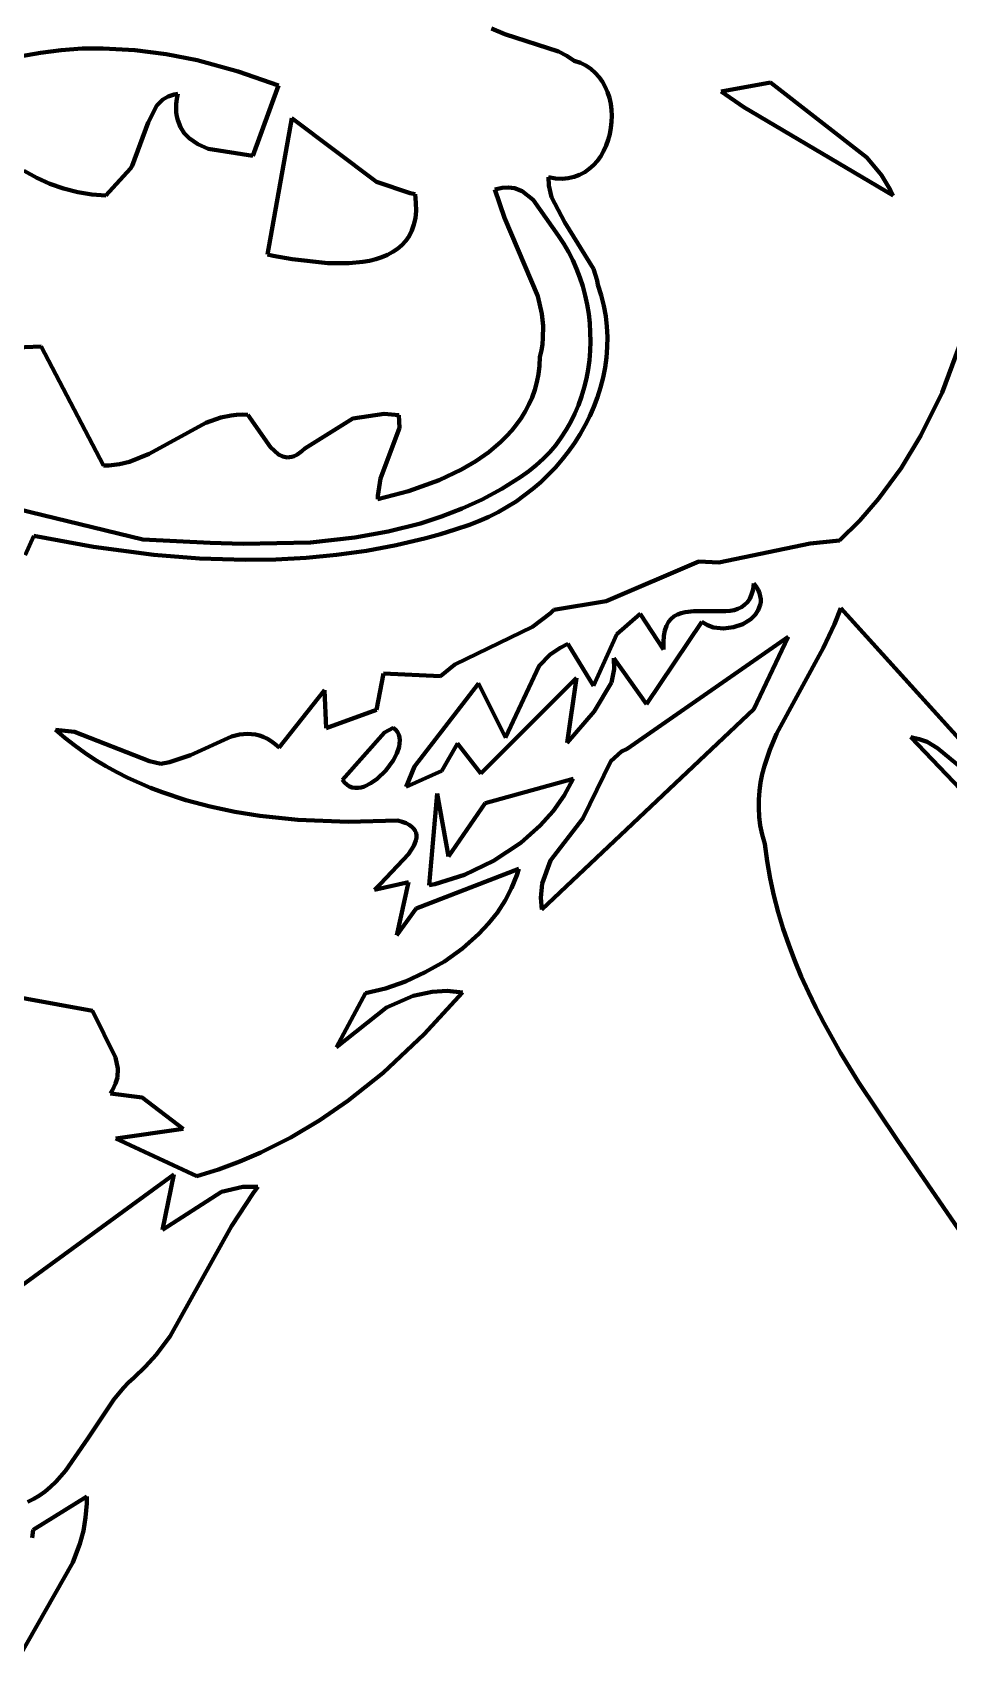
# Model space of a CAD drawing. Header units: millimetres. Extents: x 0 to 4.76, y 0 to 6.67.
# Drawn here: x 2.663 to 3.392, y 3.701 to 4.993 of the extents above; entities that cross this region are included whole.
import ezdxf

# ---------------------------------------------------------------- set-up
doc = ezdxf.new("R2010")
doc.units = ezdxf.units.MM
doc.layers.add('color#010101ff', color=7, linetype='CONTINUOUS', lineweight=100)
doc.layers.add('color#fefefeff', color=7, linetype='CONTINUOUS', lineweight=100)

msp = doc.modelspace()

# ---------------------------------------------------------------- linework, layer by layer
at = {"layer": 'color#010101ff'}
for p, q in [((3.0285, 4.9961), (3.039, 4.9916)), ((3.039, 4.9916), (3.0818, 4.9778)), ((2.6697, 4.9768), (2.6531, 4.9737)), ((2.6863, 4.9789), (2.6697, 4.9768)), ((2.703, 4.98), (2.6863, 4.9789)), ((2.7197, 4.9802), (2.703, 4.98)), ((2.7448, 4.9789), (2.7197, 4.9802)), ((2.7697, 4.9757), (2.7448, 4.9789)), ((2.7945, 4.9708), (2.7697, 4.9757)), ((3.0818, 4.9778), (3.0885, 4.9743)), ((2.8271, 4.9619), (2.7945, 4.9708)), ((3.0885, 4.9743), (3.0943, 4.9702)), ((3.0943, 4.9702), (3.0992, 4.9686)), ((3.0992, 4.9686), (3.1035, 4.9665)), ((3.1035, 4.9665), (3.1075, 4.9639)), ((3.1075, 4.9639), (3.111, 4.9608)), ((2.859, 4.9506), (2.8271, 4.9619)), ((2.8387, 4.8948), (2.859, 4.9506)), ((3.111, 4.9608), (3.1141, 4.9574)), ((3.1141, 4.9574), (3.1168, 4.9537)), ((3.1168, 4.9537), (3.119, 4.9496)), ((3.119, 4.9496), (3.1208, 4.9453)), ((3.2111, 4.946), (3.2503, 4.9532)), ((3.2503, 4.9532), (3.3269, 4.8935)), ((2.7622, 4.9347), (2.7672, 4.9396)), ((2.7672, 4.9396), (2.7713, 4.942)), ((2.7713, 4.942), (2.7762, 4.9436)), ((2.7762, 4.9436), (2.7789, 4.944)), ((2.7778, 4.9362), (2.7777, 4.9326)), ((2.7782, 4.94), (2.7778, 4.9362)), ((2.7789, 4.944), (2.7782, 4.94)), ((3.1208, 4.9453), (3.1223, 4.9408)), ((3.1223, 4.9408), (3.1233, 4.9362)), ((3.1233, 4.9362), (3.1239, 4.9314)), ((3.2293, 4.9334), (3.2111, 4.946)), ((2.7553, 4.9214), (2.7622, 4.9347)), ((2.7777, 4.9326), (2.7778, 4.9292)), ((2.7778, 4.9292), (2.7783, 4.926)), ((2.7783, 4.926), (2.779, 4.923)), ((2.8696, 4.9246), (2.8503, 4.8163)), ((2.937, 4.8742), (2.8696, 4.9246)), ((3.1239, 4.9314), (3.1242, 4.9266)), ((3.1242, 4.9266), (3.124, 4.9217)), ((3.3481, 4.8632), (3.2293, 4.9334)), ((2.7427, 4.8867), (2.7553, 4.9214)), ((2.779, 4.923), (2.7811, 4.9176)), ((2.7811, 4.9176), (2.7841, 4.9129)), ((2.7841, 4.9129), (2.7879, 4.9089)), ((3.1226, 4.9121), (3.1213, 4.9074)), ((3.1235, 4.9169), (3.1226, 4.9121)), ((3.124, 4.9217), (3.1235, 4.9169)), ((2.7879, 4.9089), (2.7949, 4.904)), ((2.7949, 4.904), (2.8032, 4.9004)), ((2.8032, 4.9004), (2.8387, 4.8948)), ((3.1177, 4.8986), (3.1154, 4.8946)), ((3.1197, 4.9029), (3.1177, 4.8986)), ((3.1213, 4.9074), (3.1197, 4.9029)), ((2.7217, 4.8631), (2.7414, 4.8847)), ((2.7414, 4.8847), (2.7427, 4.8867)), ((3.1096, 4.8874), (3.1063, 4.8844)), ((3.1127, 4.8908), (3.1096, 4.8874)), ((3.1154, 4.8946), (3.1127, 4.8908)), ((3.3269, 4.8935), (3.3386, 4.8793)), ((2.6569, 4.8829), (2.6668, 4.8773)), ((2.6668, 4.8773), (2.6773, 4.8725)), ((2.6773, 4.8725), (2.6882, 4.8687)), ((2.9637, 4.865), (2.937, 4.8742)), ((3.0793, 4.8768), (3.0738, 4.8777)), ((3.0738, 4.8777), (3.0741, 4.8711)), ((3.0846, 4.8766), (3.0793, 4.8768)), ((3.0896, 4.877), (3.0846, 4.8766)), ((3.0942, 4.878), (3.0896, 4.877)), ((3.0986, 4.8796), (3.0942, 4.878)), ((3.1026, 4.8818), (3.0986, 4.8796)), ((3.1063, 4.8844), (3.1026, 4.8818)), ((3.3386, 4.8793), (3.3459, 4.8674)), ((2.6882, 4.8687), (2.6994, 4.8658)), ((2.6994, 4.8658), (2.7106, 4.864)), ((2.7106, 4.864), (2.7217, 4.8631)), ((2.9677, 4.8642), (2.9637, 4.865)), ((2.9684, 4.8573), (2.9677, 4.8642)), ((3.0369, 4.8694), (3.0312, 4.8681)), ((3.0312, 4.8681), (3.0388, 4.8454)), ((3.0421, 4.8697), (3.0369, 4.8694)), ((3.0468, 4.8691), (3.0421, 4.8697)), ((3.053, 4.8668), (3.0468, 4.8691)), ((3.0617, 4.8599), (3.053, 4.8668)), ((3.0819, 4.8311), (3.0617, 4.8599)), ((3.0741, 4.8711), (3.0763, 4.8618)), ((3.0763, 4.8618), (3.0867, 4.8418)), ((3.3459, 4.8674), (3.3481, 4.8632)), ((2.968, 4.8453), (2.9685, 4.851)), ((2.9685, 4.851), (2.9684, 4.8573)), ((2.963, 4.831), (2.9652, 4.8353)), ((2.9652, 4.8353), (2.9668, 4.8401)), ((2.9668, 4.8401), (2.968, 4.8453)), ((3.0388, 4.8454), (3.0654, 4.7831)), ((3.0867, 4.8418), (3.1096, 4.805)), ((2.9499, 4.8183), (2.9538, 4.8208)), ((2.9538, 4.8208), (2.9573, 4.8238)), ((2.9573, 4.8238), (2.9604, 4.8272)), ((2.9604, 4.8272), (2.963, 4.831)), ((3.086, 4.8248), (3.0819, 4.8311)), ((3.0897, 4.8184), (3.086, 4.8248)), ((2.8503, 4.8163), (2.8548, 4.8153)), ((2.8548, 4.8153), (2.87, 4.8125)), ((2.87, 4.8125), (2.8982, 4.8094)), ((2.8982, 4.8094), (2.9153, 4.8093)), ((2.9153, 4.8093), (2.9262, 4.8104)), ((2.9262, 4.8104), (2.9314, 4.8114)), ((2.9314, 4.8114), (2.9365, 4.8126)), ((2.9365, 4.8126), (2.9412, 4.8142)), ((2.9412, 4.8142), (2.9457, 4.816)), ((2.9457, 4.816), (2.9499, 4.8183)), ((3.0931, 4.8118), (3.0897, 4.8184)), ((3.0961, 4.805), (3.0931, 4.8118)), ((3.0988, 4.798), (3.0961, 4.805)), ((3.1011, 4.791), (3.0988, 4.798)), ((3.1096, 4.805), (3.1126, 4.7955)), ((3.1126, 4.7955), (3.1132, 4.7922)), ((3.0654, 4.7831), (3.0685, 4.7692)), ((3.103, 4.7838), (3.1011, 4.791)), ((3.1046, 4.7765), (3.103, 4.7838)), ((3.1132, 4.7922), (3.1158, 4.7839)), ((3.1158, 4.7839), (3.1179, 4.7756)), ((3.0685, 4.7692), (3.0695, 4.7597)), ((3.1058, 4.7692), (3.1046, 4.7765)), ((3.1067, 4.7618), (3.1058, 4.7692)), ((3.1179, 4.7756), (3.1194, 4.7673)), ((3.0695, 4.7597), (3.0694, 4.7499)), ((3.1071, 4.7544), (3.1067, 4.7618)), ((3.1194, 4.7673), (3.1203, 4.7591)), ((3.1203, 4.7591), (3.1207, 4.7508)), ((2.6702, 4.7431), (2.6013, 4.7405)), ((2.7199, 4.6486), (2.6702, 4.7431)), ((3.069, 4.745), (3.0682, 4.7399)), ((3.0694, 4.7499), (3.069, 4.745)), ((3.107, 4.7396), (3.1073, 4.747)), ((3.1073, 4.747), (3.1071, 4.7544)), ((3.1206, 4.7426), (3.12, 4.7345)), ((3.1207, 4.7508), (3.1206, 4.7426)), ((3.3869, 4.7066), (3.4028, 4.7495)), ((3.067, 4.7348), (3.0667, 4.7279)), ((3.0682, 4.7399), (3.067, 4.7348)), ((3.1054, 4.7249), (3.1064, 4.7322)), ((3.1064, 4.7322), (3.107, 4.7396)), ((3.12, 4.7345), (3.1189, 4.7264)), ((3.0659, 4.7212), (3.0646, 4.7148)), ((3.0667, 4.7279), (3.0659, 4.7212)), ((3.1023, 4.7105), (3.104, 4.7176)), ((3.104, 4.7176), (3.1054, 4.7249)), ((3.1174, 4.7185), (3.1153, 4.7106)), ((3.1189, 4.7264), (3.1174, 4.7185)), ((3.0629, 4.7086), (3.0608, 4.7026)), ((3.0646, 4.7148), (3.0629, 4.7086)), ((3.1002, 4.7034), (3.1023, 4.7105)), ((3.1153, 4.7106), (3.1129, 4.7028)), ((3.3701, 4.6724), (3.3869, 4.7066)), ((3.0553, 4.6914), (3.0521, 4.6862)), ((3.0582, 4.6969), (3.0553, 4.6914)), ((3.0608, 4.7026), (3.0582, 4.6969)), ((3.0948, 4.6898), (3.0977, 4.6965)), ((3.0977, 4.6965), (3.1002, 4.7034)), ((3.11, 4.6952), (3.1067, 4.6878)), ((3.1129, 4.7028), (3.11, 4.6952)), ((2.8012, 4.6825), (2.7561, 4.6578)), ((2.8131, 4.6867), (2.8012, 4.6825)), ((2.8214, 4.6884), (2.8131, 4.6867)), ((2.8257, 4.6888), (2.8214, 4.6884)), ((2.8301, 4.689), (2.8257, 4.6888)), ((2.8346, 4.6888), (2.8301, 4.689)), ((2.8528, 4.663), (2.8346, 4.6888)), ((2.9181, 4.6859), (2.8799, 4.6621)), ((2.943, 4.6897), (2.9181, 4.6859)), ((2.9403, 4.6383), (2.9552, 4.6785)), ((2.9548, 4.6885), (2.943, 4.6897)), ((2.9552, 4.6785), (2.9548, 4.6885)), ((3.0485, 4.6812), (3.0446, 4.6763)), ((3.0521, 4.6862), (3.0485, 4.6812)), ((3.088, 4.6769), (3.0916, 4.6832)), ((3.0916, 4.6832), (3.0948, 4.6898)), ((3.1031, 4.6805), (3.099, 4.6734)), ((3.1067, 4.6878), (3.1031, 4.6805)), ((3.036, 4.6674), (3.0263, 4.6592)), ((3.0405, 4.6718), (3.036, 4.6674)), ((3.0446, 4.6763), (3.0405, 4.6718)), ((3.0748, 4.6591), (3.0796, 4.6648)), ((3.0796, 4.6648), (3.0839, 4.6707)), ((3.0839, 4.6707), (3.088, 4.6769)), ((3.0946, 4.6664), (3.0898, 4.6597)), ((3.099, 4.6734), (3.0946, 4.6664)), ((3.3543, 4.6464), (3.3701, 4.6724)), ((2.7561, 4.6578), (2.7406, 4.6515)), ((2.8591, 4.6574), (2.8528, 4.663)), ((2.8624, 4.6557), (2.8591, 4.6574)), ((2.866, 4.655), (2.8624, 4.6557)), ((2.8697, 4.6553), (2.866, 4.655)), ((2.8716, 4.6559), (2.8697, 4.6553)), ((2.8736, 4.6569), (2.8716, 4.6559)), ((2.8756, 4.6583), (2.8736, 4.6569)), ((2.8777, 4.66), (2.8756, 4.6583)), ((2.8799, 4.6621), (2.8777, 4.66)), ((3.0159, 4.6519), (3.0047, 4.6453)), ((3.0263, 4.6592), (3.0159, 4.6519)), ((3.0641, 4.6487), (3.0697, 4.6537)), ((3.0697, 4.6537), (3.0748, 4.6591)), ((3.0847, 4.6533), (3.0793, 4.647)), ((3.0898, 4.6597), (3.0847, 4.6533)), ((2.7242, 4.6486), (2.7199, 4.6486)), ((2.7325, 4.6495), (2.7242, 4.6486)), ((2.7406, 4.6515), (2.7325, 4.6495)), ((3.0047, 4.6453), (2.987, 4.6369)), ((3.0368, 4.63), (3.0519, 4.6395)), ((3.0519, 4.6395), (3.0582, 4.6439)), ((3.0582, 4.6439), (3.0641, 4.6487)), ((3.0736, 4.641), (3.0676, 4.6353)), ((3.0793, 4.647), (3.0736, 4.641)), ((3.3364, 4.6219), (3.3543, 4.6464)), ((2.9381, 4.6243), (2.9403, 4.6383)), ((2.9625, 4.6281), (2.9382, 4.6218)), ((2.987, 4.6369), (2.9625, 4.6281)), ((3.0212, 4.6216), (3.0368, 4.63)), ((3.0613, 4.6299), (3.0548, 4.6248)), ((3.0676, 4.6353), (3.0613, 4.6299)), ((2.6153, 4.6226), (2.7513, 4.5897)), ((2.9382, 4.6218), (2.9381, 4.6243)), ((2.9887, 4.608), (3.0052, 4.6143)), ((3.0052, 4.6143), (3.0212, 4.6216)), ((3.041, 4.6156), (3.0338, 4.6115)), ((3.048, 4.62), (3.041, 4.6156)), ((3.0548, 4.6248), (3.048, 4.62)), ((3.3214, 4.6048), (3.3364, 4.6219)), ((2.9462, 4.596), (2.9719, 4.6025)), ((2.9719, 4.6025), (2.9887, 4.608)), ((3.0111, 4.6014), (2.9996, 4.5975)), ((3.0189, 4.6044), (3.0111, 4.6014)), ((3.0264, 4.6077), (3.0189, 4.6044)), ((3.0338, 4.6115), (3.0264, 4.6077)), ((3.3052, 4.5888), (3.3214, 4.6048)), ((2.6644, 4.5925), (2.6575, 4.5771)), ((2.7119, 4.5839), (2.6644, 4.5925)), ((2.7513, 4.5897), (2.8047, 4.587)), ((2.8311, 4.5861), (2.8844, 4.5874)), ((2.8844, 4.5874), (2.9199, 4.5913)), ((2.9199, 4.5913), (2.9462, 4.596)), ((2.9763, 4.5907), (2.9528, 4.5851)), ((2.988, 4.594), (2.9763, 4.5907)), ((2.9996, 4.5975), (2.988, 4.594)), ((3.2819, 4.5864), (3.3052, 4.5888)), ((2.76, 4.5776), (2.7119, 4.5839)), ((2.7963, 4.5747), (2.76, 4.5776)), ((2.8327, 4.5736), (2.7963, 4.5747)), ((2.8047, 4.587), (2.8311, 4.5861)), ((2.8811, 4.5752), (2.8569, 4.5739)), ((2.9051, 4.5774), (2.8811, 4.5752)), ((2.9291, 4.5807), (2.9051, 4.5774)), ((2.9528, 4.5851), (2.9291, 4.5807)), ((3.2093, 4.5714), (3.2819, 4.5864)), ((2.8569, 4.5739), (2.8327, 4.5736)), ((3.1196, 4.5406), (3.1933, 4.5723)), ((3.1933, 4.5723), (3.2093, 4.5714)), ((3.2365, 4.55), (3.2354, 4.546)), ((3.2372, 4.5548), (3.2365, 4.55)), ((3.2391, 4.5522), (3.2372, 4.5548)), ((3.2405, 4.5496), (3.2391, 4.5522)), ((3.2416, 4.5471), (3.2405, 4.5496)), ((3.0782, 4.5337), (3.1196, 4.5406)), ((3.2273, 4.5359), (3.2245, 4.5345)), ((3.2298, 4.5376), (3.2273, 4.5359)), ((3.232, 4.5399), (3.2298, 4.5376)), ((3.2339, 4.5426), (3.232, 4.5399)), ((3.2354, 4.546), (3.2339, 4.5426)), ((3.2407, 4.5335), (3.2423, 4.5377)), ((3.2423, 4.5446), (3.2416, 4.5471)), ((3.2426, 4.5422), (3.2423, 4.5446)), ((3.2423, 4.5377), (3.2426, 4.5399)), ((3.2426, 4.5399), (3.2426, 4.5422)), ((3.061, 4.5203), (3.0755, 4.5311)), ((3.0755, 4.5311), (3.0782, 4.5337)), ((3.1468, 4.5305), (3.1282, 4.5144)), ((3.1653, 4.5022), (3.1468, 4.5305)), ((3.1517, 4.4587), (3.1957, 4.5242)), ((3.1694, 4.5241), (3.1677, 4.5211)), ((3.1715, 4.5266), (3.1694, 4.5241)), ((3.1738, 4.5286), (3.1715, 4.5266)), ((3.1765, 4.5301), (3.1738, 4.5286)), ((3.1794, 4.5312), (3.1765, 4.5301)), ((3.1825, 4.532), (3.1794, 4.5312)), ((3.1893, 4.5327), (3.1825, 4.532)), ((3.2148, 4.5326), (3.1893, 4.5327)), ((3.1957, 4.5242), (3.2002, 4.5215)), ((3.2182, 4.5329), (3.2148, 4.5326)), ((3.2215, 4.5336), (3.2182, 4.5329)), ((3.2245, 4.5345), (3.2215, 4.5336)), ((3.2283, 4.5224), (3.2347, 4.5264)), ((3.2347, 4.5264), (3.2382, 4.5297)), ((3.2382, 4.5297), (3.2407, 4.5335)), ((3.3064, 4.5352), (3.3014, 4.5223)), ((3.4131, 4.417), (3.3064, 4.5352)), ((2.9994, 4.4902), (3.061, 4.5203)), ((3.1282, 4.5144), (3.1096, 4.4734)), ((3.2644, 4.5122), (3.1364, 4.4233)), ((3.1656, 4.5131), (3.1652, 4.508)), ((3.1664, 4.5174), (3.1656, 4.5131)), ((3.1677, 4.5211), (3.1664, 4.5174)), ((3.2002, 4.5215), (3.2051, 4.5198)), ((3.2051, 4.5198), (3.2129, 4.519)), ((3.2129, 4.519), (3.2209, 4.5199)), ((3.2209, 4.5199), (3.2283, 4.5224)), ((3.2371, 4.4547), (3.2644, 4.5122)), ((3.3014, 4.5223), (3.2924, 4.5034)), ((3.0752, 4.4982), (3.0664, 4.4893)), ((3.0831, 4.5036), (3.0752, 4.4982)), ((3.0892, 4.5067), (3.0831, 4.5036)), ((3.1096, 4.4734), (3.0892, 4.5067)), ((3.1652, 4.508), (3.1653, 4.5022)), ((3.2924, 4.5034), (3.2551, 4.4351)), ((2.9879, 4.4811), (2.9994, 4.4902)), ((3.0664, 4.4893), (3.0397, 4.4321)), ((3.1239, 4.4759), (3.1261, 4.4866)), ((3.1261, 4.4866), (3.1259, 4.4954)), ((3.1259, 4.4954), (3.1517, 4.4587)), ((2.9369, 4.4541), (2.9425, 4.4831)), ((2.9425, 4.4831), (2.9879, 4.4811)), ((3.0181, 4.4753), (2.9672, 4.4091)), ((3.0397, 4.4321), (3.0181, 4.4753)), ((3.02, 4.4035), (3.0961, 4.4796)), ((3.0961, 4.4796), (3.0887, 4.428)), ((3.1102, 4.4529), (3.1239, 4.4759)), ((2.8595, 4.4242), (2.8957, 4.4699)), ((2.8957, 4.4699), (2.8971, 4.4397)), ((2.8971, 4.4397), (2.9369, 4.4541)), ((3.0686, 4.2955), (3.2371, 4.4547)), ((3.0887, 4.428), (3.1102, 4.4529)), ((2.6892, 4.4319), (2.6816, 4.4384)), ((2.6816, 4.4384), (2.6968, 4.4368)), ((2.6968, 4.4368), (2.7565, 4.4133)), ((2.7892, 4.4183), (2.8218, 4.4329)), ((2.8218, 4.4329), (2.8281, 4.4345)), ((2.8281, 4.4345), (2.8345, 4.4351)), ((2.8345, 4.4351), (2.8376, 4.435)), ((2.8376, 4.435), (2.8408, 4.4346)), ((2.8408, 4.4346), (2.8439, 4.4339)), ((2.8439, 4.4339), (2.847, 4.4328)), ((2.847, 4.4328), (2.8502, 4.4313)), ((2.9433, 4.4362), (2.9101, 4.3987)), ((2.9504, 4.4398), (2.9433, 4.4362)), ((2.9523, 4.4383), (2.9504, 4.4398)), ((2.9537, 4.4365), (2.9523, 4.4383)), ((2.9547, 4.4345), (2.9537, 4.4365)), ((2.9553, 4.4323), (2.9547, 4.4345)), ((2.9556, 4.43), (2.9553, 4.4323)), ((3.2551, 4.4351), (3.2498, 4.4225)), ((3.4367, 4.3541), (3.3621, 4.4324)), ((3.3621, 4.4324), (3.3687, 4.431)), ((2.697, 4.4258), (2.6892, 4.4319)), ((2.7051, 4.42), (2.697, 4.4258)), ((2.7133, 4.4146), (2.7051, 4.42)), ((2.8502, 4.4313), (2.8533, 4.4294)), ((2.8533, 4.4294), (2.8564, 4.427)), ((2.8564, 4.427), (2.8595, 4.4242)), ((2.9503, 4.414), (2.9532, 4.4195)), ((2.9532, 4.4195), (2.955, 4.4249)), ((2.955, 4.4249), (2.9554, 4.4275)), ((2.9554, 4.4275), (2.9556, 4.43)), ((2.9891, 4.4057), (3.0015, 4.4275)), ((3.0015, 4.4275), (3.02, 4.4035)), ((3.132, 4.421), (3.1234, 4.4135)), ((3.1364, 4.4233), (3.132, 4.421)), ((3.2498, 4.4225), (3.2455, 4.4096)), ((3.3687, 4.431), (3.3749, 4.4287)), ((3.3749, 4.4287), (3.3833, 4.4238)), ((3.3833, 4.4238), (3.4165, 4.3964)), ((2.7218, 4.4095), (2.7133, 4.4146)), ((2.7304, 4.4047), (2.7218, 4.4095)), ((2.7565, 4.4133), (2.7656, 4.4114)), ((2.7656, 4.4114), (2.7724, 4.4125)), ((2.7724, 4.4125), (2.7892, 4.4183)), ((2.9445, 4.4061), (2.9503, 4.414)), ((2.9672, 4.4091), (2.9606, 4.393)), ((3.1234, 4.4135), (3.1011, 4.3678)), ((3.2455, 4.4096), (3.2438, 4.4031)), ((2.7392, 4.4002), (2.7304, 4.4047)), ((2.7482, 4.3961), (2.7392, 4.4002)), ((2.7573, 4.3922), (2.7482, 4.3961)), ((2.9101, 4.3987), (2.9117, 4.3964)), ((2.9117, 4.3964), (2.9136, 4.3946)), ((2.9136, 4.3946), (2.9156, 4.3933)), ((2.9274, 4.3933), (2.9325, 4.3958)), ((2.9325, 4.3958), (2.9375, 4.3993)), ((2.9375, 4.3993), (2.9445, 4.4061)), ((2.9606, 4.393), (2.9891, 4.4057)), ((3.0934, 4.3993), (3.0235, 4.38)), ((3.0863, 4.3861), (3.0934, 4.3993)), ((3.2425, 4.3965), (3.2416, 4.3898)), ((3.2438, 4.4031), (3.2425, 4.3965)), ((2.7666, 4.3887), (2.7573, 4.3922)), ((2.7855, 4.3825), (2.7666, 4.3887)), ((2.8048, 4.3773), (2.7855, 4.3825)), ((2.9156, 4.3933), (2.9177, 4.3925)), ((2.9177, 4.3925), (2.92, 4.3921)), ((2.92, 4.3921), (2.9224, 4.3922)), ((2.9224, 4.3922), (2.9249, 4.3926)), ((2.9249, 4.3926), (2.9274, 4.3933)), ((2.9854, 4.3878), (2.9789, 4.3147)), ((2.9943, 4.3377), (2.9854, 4.3878)), ((3.0775, 4.3737), (3.0863, 4.3861)), ((3.2411, 4.383), (3.241, 4.3762)), ((3.2416, 4.3898), (3.2411, 4.383)), ((2.8244, 4.3732), (2.8048, 4.3773)), ((2.8443, 4.37), (2.8244, 4.3732)), ((2.8744, 4.3668), (2.8443, 4.37)), ((3.0235, 4.38), (2.9943, 4.3377)), ((3.0672, 4.3623), (3.0775, 4.3737)), ((3.1011, 4.3678), (3.0755, 4.3343)), ((3.241, 4.3762), (3.2414, 4.3692)), ((3.2414, 4.3692), (3.2423, 4.3622)), ((2.9145, 4.3652), (2.8744, 4.3668)), ((2.9539, 4.3663), (2.9145, 4.3652)), ((2.9575, 4.3652), (2.9539, 4.3663)), ((2.9605, 4.3641), (2.9575, 4.3652)), ((2.9631, 4.3628), (2.9605, 4.3641)), ((2.9651, 4.3613), (2.9631, 4.3628)), ((2.9667, 4.3597), (2.9651, 4.3613)), ((2.9678, 4.358), (2.9667, 4.3597)), ((2.9685, 4.3563), (2.9678, 4.358)), ((2.9688, 4.3544), (2.9685, 4.3563)), ((3.0517, 4.3486), (3.0672, 4.3623)), ((3.2423, 4.3622), (3.2438, 4.355)), ((3.2438, 4.355), (3.2458, 4.3478)), ((2.9626, 4.3394), (2.9668, 4.3461)), ((2.9668, 4.3461), (2.9684, 4.3504)), ((2.9684, 4.3504), (2.9688, 4.3524)), ((2.9688, 4.3524), (2.9688, 4.3544)), ((3.03, 4.3342), (3.0517, 4.3486)), ((3.2458, 4.3478), (3.2477, 4.3338)), ((2.9402, 4.3159), (2.9626, 4.3394)), ((3.007, 4.3231), (3.03, 4.3342)), ((3.0755, 4.3343), (3.0687, 4.3162)), ((3.2477, 4.3338), (3.2501, 4.3201)), ((2.9625, 4.3173), (2.9354, 4.311)), ((2.9354, 4.311), (2.9402, 4.3159)), ((2.9532, 4.2751), (2.9625, 4.3173)), ((3.0502, 4.3279), (2.9686, 4.2963)), ((2.9835, 4.3157), (3.007, 4.3231)), ((3.0445, 4.3124), (3.0486, 4.3227)), ((3.0486, 4.3227), (3.0502, 4.3279)), ((3.0687, 4.3162), (3.0677, 4.3047)), ((3.2501, 4.3201), (3.253, 4.3066)), ((2.9789, 4.3147), (2.9835, 4.3157)), ((3.0394, 4.3026), (3.0445, 4.3124)), ((3.0677, 4.3047), (3.0686, 4.2955)), ((3.253, 4.3066), (3.2565, 4.2933)), ((2.9686, 4.2963), (2.9532, 4.2751)), ((3.0262, 4.2843), (3.0332, 4.2932)), ((3.0332, 4.2932), (3.0394, 4.3026)), ((3.2565, 4.2933), (3.2605, 4.2802)), ((3.0183, 4.276), (3.0262, 4.2843)), ((3.2605, 4.2802), (3.2649, 4.2673)), ((2.991, 4.2542), (3.0053, 4.2644)), ((3.0053, 4.2644), (3.0183, 4.276)), ((3.2649, 4.2673), (3.2697, 4.2546)), ((2.9758, 4.2455), (2.991, 4.2542)), ((3.2697, 4.2546), (3.2749, 4.2421)), ((2.9601, 4.2382), (2.9758, 4.2455)), ((3.2749, 4.2421), (3.2805, 4.2297)), ((2.6145, 4.2326), (2.7111, 4.215)), ((2.9052, 4.1861), (2.9284, 4.2289)), ((2.9284, 4.2289), (2.9442, 4.2327)), ((2.9442, 4.2327), (2.9601, 4.2382)), ((2.9663, 4.2268), (2.945, 4.2176)), ((2.9814, 4.2301), (2.9663, 4.2268)), ((2.975, 4.1962), (3.0054, 4.2295)), ((2.9932, 4.2307), (2.9814, 4.2301)), ((3.0054, 4.2295), (2.9932, 4.2307)), ((3.2805, 4.2297), (3.2865, 4.2175)), ((2.7111, 4.215), (2.7294, 4.1777)), ((2.945, 4.2176), (2.9052, 4.1861)), ((3.2865, 4.2175), (3.2928, 4.2054)), ((3.2928, 4.2054), (3.3061, 4.1816)), ((2.9422, 4.1655), (2.975, 4.1962)), ((2.7294, 4.1777), (2.7313, 4.1689)), ((3.3061, 4.1816), (3.3205, 4.1582)), ((2.7309, 4.162), (2.7295, 4.157)), ((2.7313, 4.1689), (2.7309, 4.162)), ((2.9141, 4.1432), (2.9422, 4.1655)), ((2.7271, 4.1519), (2.7255, 4.1492)), ((2.7255, 4.1492), (2.7506, 4.1459)), ((2.7295, 4.157), (2.7271, 4.1519)), ((3.3205, 4.1582), (3.3511, 4.1123)), ((2.7506, 4.1459), (2.7832, 4.121)), ((2.8919, 4.128), (2.9141, 4.1432)), ((2.8689, 4.1142), (2.8919, 4.128)), ((2.7832, 4.121), (2.7298, 4.1134)), ((2.7298, 4.1134), (2.794, 4.0833)), ((2.8449, 4.1021), (2.8689, 4.1142)), ((3.3511, 4.1123), (3.4288, 3.9991)), ((2.8284, 4.095), (2.8449, 4.1021)), ((2.7757, 4.0847), (2.6273, 3.9764)), ((2.7669, 4.0407), (2.7757, 4.0847)), ((2.794, 4.0833), (2.8114, 4.0887)), ((2.8114, 4.0887), (2.8284, 4.095)), ((2.8137, 4.0709), (2.7669, 4.0407)), ((2.8306, 4.075), (2.8137, 4.0709)), ((2.8427, 4.0748), (2.8306, 4.075)), ((2.8389, 4.0698), (2.8427, 4.0748)), ((2.8217, 4.0437), (2.8389, 4.0698)), ((2.773, 3.9563), (2.8217, 4.0437)), ((2.7617, 3.9413), (2.773, 3.9563)), ((2.7533, 3.932), (2.7617, 3.9413)), ((2.744, 3.9231), (2.7533, 3.932)), ((2.7358, 3.9151), (2.7399, 3.9193)), ((2.7399, 3.9193), (2.744, 3.9231)), ((2.7073, 3.8747), (2.7282, 3.9059)), ((2.7282, 3.9059), (2.7358, 3.9151)), ((2.6896, 3.8492), (2.7073, 3.8747)), ((2.6778, 3.8364), (2.6819, 3.8403)), ((2.6819, 3.8403), (2.6896, 3.8492)), ((2.6596, 3.8244), (2.6645, 3.8267)), ((2.7065, 3.8288), (2.6639, 3.8022)), ((2.6645, 3.8267), (2.6691, 3.8295)), ((2.6691, 3.8295), (2.6736, 3.8327)), ((2.6736, 3.8327), (2.6778, 3.8364)), ((2.7065, 3.8231), (2.7065, 3.8288)), ((2.7039, 3.8014), (2.7057, 3.8121)), ((2.7057, 3.8121), (2.7065, 3.8231)), ((2.6639, 3.8022), (2.6631, 3.7957)), ((2.7011, 3.7911), (2.7039, 3.8014)), ((2.6955, 3.7761), (2.7011, 3.7911)), ((2.6526, 3.7007), (2.6955, 3.7761))]:
    msp.add_line(p, q, dxfattribs=at)
at = {"layer": 'color#fefefeff'}
for p, q in [((3.039, 4.9916), (3.0285, 4.9961)), ((3.0818, 4.9778), (3.039, 4.9916)), ((2.6531, 4.9737), (2.6697, 4.9768)), ((2.6697, 4.9768), (2.6863, 4.9789)), ((2.6863, 4.9789), (2.703, 4.98)), ((2.703, 4.98), (2.7197, 4.9802)), ((2.7197, 4.9802), (2.7448, 4.9789)), ((2.7448, 4.9789), (2.7697, 4.9757)), ((2.7697, 4.9757), (2.7945, 4.9708)), ((3.0885, 4.9743), (3.0818, 4.9778)), ((2.7945, 4.9708), (2.8271, 4.9619)), ((3.0943, 4.9702), (3.0885, 4.9743)), ((3.0992, 4.9686), (3.0943, 4.9702)), ((3.1035, 4.9665), (3.0992, 4.9686)), ((3.1075, 4.9639), (3.1035, 4.9665)), ((3.111, 4.9608), (3.1075, 4.9639)), ((2.8271, 4.9619), (2.859, 4.9506)), ((2.859, 4.9506), (2.8387, 4.8948)), ((3.1141, 4.9574), (3.111, 4.9608)), ((3.1168, 4.9537), (3.1141, 4.9574)), ((3.119, 4.9496), (3.1168, 4.9537)), ((3.1208, 4.9453), (3.119, 4.9496)), ((3.2503, 4.9532), (3.2111, 4.946)), ((3.3269, 4.8935), (3.2503, 4.9532)), ((2.7672, 4.9396), (2.7622, 4.9347)), ((2.7713, 4.942), (2.7672, 4.9396)), ((2.7762, 4.9436), (2.7713, 4.942)), ((2.7789, 4.944), (2.7762, 4.9436)), ((2.7777, 4.9326), (2.7778, 4.9362)), ((2.7778, 4.9362), (2.7782, 4.94)), ((2.7782, 4.94), (2.7789, 4.944)), ((3.1223, 4.9408), (3.1208, 4.9453)), ((3.1233, 4.9362), (3.1223, 4.9408)), ((3.1239, 4.9314), (3.1233, 4.9362)), ((3.2111, 4.946), (3.2293, 4.9334)), ((2.7622, 4.9347), (2.7553, 4.9214)), ((2.7778, 4.9292), (2.7777, 4.9326)), ((2.7783, 4.926), (2.7778, 4.9292)), ((2.779, 4.923), (2.7783, 4.926)), ((2.8503, 4.8163), (2.8696, 4.9246)), ((2.8696, 4.9246), (2.937, 4.8742)), ((3.1242, 4.9266), (3.1239, 4.9314)), ((3.124, 4.9217), (3.1242, 4.9266)), ((3.2293, 4.9334), (3.3481, 4.8632)), ((2.7553, 4.9214), (2.7427, 4.8867)), ((2.7811, 4.9176), (2.779, 4.923)), ((2.7841, 4.9129), (2.7811, 4.9176)), ((2.7879, 4.9089), (2.7841, 4.9129)), ((3.1213, 4.9074), (3.1226, 4.9121)), ((3.1226, 4.9121), (3.1235, 4.9169)), ((3.1235, 4.9169), (3.124, 4.9217)), ((2.7949, 4.904), (2.7879, 4.9089)), ((2.8032, 4.9004), (2.7949, 4.904)), ((2.8387, 4.8948), (2.8032, 4.9004)), ((3.1154, 4.8946), (3.1177, 4.8986)), ((3.1177, 4.8986), (3.1197, 4.9029)), ((3.1197, 4.9029), (3.1213, 4.9074)), ((2.7414, 4.8847), (2.7217, 4.8631)), ((2.7427, 4.8867), (2.7414, 4.8847)), ((3.1063, 4.8844), (3.1096, 4.8874)), ((3.1096, 4.8874), (3.1127, 4.8908)), ((3.1127, 4.8908), (3.1154, 4.8946)), ((3.3386, 4.8793), (3.3269, 4.8935)), ((2.6668, 4.8773), (2.6569, 4.8829)), ((2.6773, 4.8725), (2.6668, 4.8773)), ((2.6882, 4.8687), (2.6773, 4.8725)), ((2.937, 4.8742), (2.9637, 4.865)), ((3.0741, 4.8711), (3.0738, 4.8777)), ((3.0738, 4.8777), (3.0793, 4.8768)), ((3.0793, 4.8768), (3.0846, 4.8766)), ((3.0846, 4.8766), (3.0896, 4.877)), ((3.0896, 4.877), (3.0942, 4.878)), ((3.0942, 4.878), (3.0986, 4.8796)), ((3.0986, 4.8796), (3.1026, 4.8818)), ((3.1026, 4.8818), (3.1063, 4.8844)), ((3.3459, 4.8674), (3.3386, 4.8793)), ((2.6994, 4.8658), (2.6882, 4.8687)), ((2.7106, 4.864), (2.6994, 4.8658)), ((2.7217, 4.8631), (2.7106, 4.864)), ((2.9637, 4.865), (2.9677, 4.8642)), ((2.9677, 4.8642), (2.9684, 4.8573)), ((3.0312, 4.8681), (3.0369, 4.8694)), ((3.0388, 4.8454), (3.0312, 4.8681)), ((3.0369, 4.8694), (3.0421, 4.8697)), ((3.0421, 4.8697), (3.0468, 4.8691)), ((3.0468, 4.8691), (3.053, 4.8668)), ((3.053, 4.8668), (3.0617, 4.8599)), ((3.0617, 4.8599), (3.0819, 4.8311)), ((3.0763, 4.8618), (3.0741, 4.8711)), ((3.0867, 4.8418), (3.0763, 4.8618)), ((3.3481, 4.8632), (3.3459, 4.8674)), ((2.9685, 4.851), (2.968, 4.8453)), ((2.9684, 4.8573), (2.9685, 4.851)), ((2.9652, 4.8353), (2.963, 4.831)), ((2.9668, 4.8401), (2.9652, 4.8353)), ((2.968, 4.8453), (2.9668, 4.8401)), ((3.0654, 4.7831), (3.0388, 4.8454)), ((3.1096, 4.805), (3.0867, 4.8418)), ((2.9538, 4.8208), (2.9499, 4.8183)), ((2.9573, 4.8238), (2.9538, 4.8208)), ((2.9604, 4.8272), (2.9573, 4.8238)), ((2.963, 4.831), (2.9604, 4.8272)), ((3.0819, 4.8311), (3.086, 4.8248)), ((3.086, 4.8248), (3.0897, 4.8184)), ((2.8548, 4.8153), (2.8503, 4.8163)), ((2.87, 4.8125), (2.8548, 4.8153)), ((2.8982, 4.8094), (2.87, 4.8125)), ((2.9153, 4.8093), (2.8982, 4.8094)), ((2.9262, 4.8104), (2.9153, 4.8093)), ((2.9314, 4.8114), (2.9262, 4.8104)), ((2.9365, 4.8126), (2.9314, 4.8114)), ((2.9412, 4.8142), (2.9365, 4.8126)), ((2.9457, 4.816), (2.9412, 4.8142)), ((2.9499, 4.8183), (2.9457, 4.816)), ((3.0897, 4.8184), (3.0931, 4.8118)), ((3.0931, 4.8118), (3.0961, 4.805)), ((3.0961, 4.805), (3.0988, 4.798)), ((3.0988, 4.798), (3.1011, 4.791)), ((3.1126, 4.7955), (3.1096, 4.805)), ((3.1132, 4.7922), (3.1126, 4.7955)), ((3.0685, 4.7692), (3.0654, 4.7831)), ((3.1011, 4.791), (3.103, 4.7838)), ((3.103, 4.7838), (3.1046, 4.7765)), ((3.1158, 4.7839), (3.1132, 4.7922)), ((3.1179, 4.7756), (3.1158, 4.7839)), ((3.0695, 4.7597), (3.0685, 4.7692)), ((3.1046, 4.7765), (3.1058, 4.7692)), ((3.1058, 4.7692), (3.1067, 4.7618)), ((3.1194, 4.7673), (3.1179, 4.7756)), ((3.0694, 4.7499), (3.0695, 4.7597)), ((3.1067, 4.7618), (3.1071, 4.7544)), ((3.1203, 4.7591), (3.1194, 4.7673)), ((3.1207, 4.7508), (3.1203, 4.7591)), ((2.6013, 4.7405), (2.6702, 4.7431)), ((2.6702, 4.7431), (2.7199, 4.6486)), ((3.0682, 4.7399), (3.069, 4.745)), ((3.069, 4.745), (3.0694, 4.7499)), ((3.1073, 4.747), (3.107, 4.7396)), ((3.1071, 4.7544), (3.1073, 4.747)), ((3.12, 4.7345), (3.1206, 4.7426)), ((3.1206, 4.7426), (3.1207, 4.7508)), ((3.4028, 4.7495), (3.3869, 4.7066)), ((3.0667, 4.7279), (3.067, 4.7348)), ((3.067, 4.7348), (3.0682, 4.7399)), ((3.1064, 4.7322), (3.1054, 4.7249)), ((3.107, 4.7396), (3.1064, 4.7322)), ((3.1189, 4.7264), (3.12, 4.7345)), ((3.0646, 4.7148), (3.0659, 4.7212)), ((3.0659, 4.7212), (3.0667, 4.7279)), ((3.104, 4.7176), (3.1023, 4.7105)), ((3.1054, 4.7249), (3.104, 4.7176)), ((3.1153, 4.7106), (3.1174, 4.7185)), ((3.1174, 4.7185), (3.1189, 4.7264)), ((3.0608, 4.7026), (3.0629, 4.7086)), ((3.0629, 4.7086), (3.0646, 4.7148)), ((3.1023, 4.7105), (3.1002, 4.7034)), ((3.1129, 4.7028), (3.1153, 4.7106)), ((3.3869, 4.7066), (3.3701, 4.6724)), ((3.0521, 4.6862), (3.0553, 4.6914)), ((3.0553, 4.6914), (3.0582, 4.6969)), ((3.0582, 4.6969), (3.0608, 4.7026)), ((3.0977, 4.6965), (3.0948, 4.6898)), ((3.1002, 4.7034), (3.0977, 4.6965)), ((3.1067, 4.6878), (3.11, 4.6952)), ((3.11, 4.6952), (3.1129, 4.7028)), ((2.7561, 4.6578), (2.8012, 4.6825)), ((2.8012, 4.6825), (2.8131, 4.6867)), ((2.8131, 4.6867), (2.8214, 4.6884)), ((2.8214, 4.6884), (2.8257, 4.6888)), ((2.8257, 4.6888), (2.8301, 4.689)), ((2.8301, 4.689), (2.8346, 4.6888)), ((2.8346, 4.6888), (2.8528, 4.663)), ((2.8799, 4.6621), (2.9181, 4.6859)), ((2.9181, 4.6859), (2.943, 4.6897)), ((2.9552, 4.6785), (2.9403, 4.6383)), ((2.943, 4.6897), (2.9548, 4.6885)), ((2.9548, 4.6885), (2.9552, 4.6785)), ((3.0446, 4.6763), (3.0485, 4.6812)), ((3.0485, 4.6812), (3.0521, 4.6862)), ((3.0916, 4.6832), (3.088, 4.6769)), ((3.0948, 4.6898), (3.0916, 4.6832)), ((3.099, 4.6734), (3.1031, 4.6805)), ((3.1031, 4.6805), (3.1067, 4.6878)), ((3.0263, 4.6592), (3.036, 4.6674)), ((3.036, 4.6674), (3.0405, 4.6718)), ((3.0405, 4.6718), (3.0446, 4.6763)), ((3.0796, 4.6648), (3.0748, 4.6591)), ((3.0839, 4.6707), (3.0796, 4.6648)), ((3.088, 4.6769), (3.0839, 4.6707)), ((3.0898, 4.6597), (3.0946, 4.6664)), ((3.0946, 4.6664), (3.099, 4.6734)), ((3.3701, 4.6724), (3.3543, 4.6464)), ((2.7406, 4.6515), (2.7561, 4.6578)), ((2.8528, 4.663), (2.8591, 4.6574)), ((2.8591, 4.6574), (2.8624, 4.6557)), ((2.8624, 4.6557), (2.866, 4.655)), ((2.866, 4.655), (2.8697, 4.6553)), ((2.8697, 4.6553), (2.8716, 4.6559)), ((2.8716, 4.6559), (2.8736, 4.6569)), ((2.8736, 4.6569), (2.8756, 4.6583)), ((2.8756, 4.6583), (2.8777, 4.66)), ((2.8777, 4.66), (2.8799, 4.6621)), ((3.0047, 4.6453), (3.0159, 4.6519)), ((3.0159, 4.6519), (3.0263, 4.6592)), ((3.0697, 4.6537), (3.0641, 4.6487)), ((3.0748, 4.6591), (3.0697, 4.6537)), ((3.0793, 4.647), (3.0847, 4.6533)), ((3.0847, 4.6533), (3.0898, 4.6597)), ((2.7199, 4.6486), (2.7242, 4.6486)), ((2.7242, 4.6486), (2.7325, 4.6495)), ((2.7325, 4.6495), (2.7406, 4.6515)), ((2.987, 4.6369), (3.0047, 4.6453)), ((3.0519, 4.6395), (3.0368, 4.63)), ((3.0582, 4.6439), (3.0519, 4.6395)), ((3.0641, 4.6487), (3.0582, 4.6439)), ((3.0676, 4.6353), (3.0736, 4.641)), ((3.0736, 4.641), (3.0793, 4.647)), ((3.3543, 4.6464), (3.3364, 4.6219)), ((2.9403, 4.6383), (2.9381, 4.6243)), ((2.9382, 4.6218), (2.9625, 4.6281)), ((2.9625, 4.6281), (2.987, 4.6369)), ((3.0368, 4.63), (3.0212, 4.6216)), ((3.0548, 4.6248), (3.0613, 4.6299)), ((3.0613, 4.6299), (3.0676, 4.6353)), ((2.7513, 4.5897), (2.6153, 4.6226)), ((2.9381, 4.6243), (2.9382, 4.6218)), ((3.0052, 4.6143), (2.9887, 4.608)), ((3.0212, 4.6216), (3.0052, 4.6143)), ((3.0338, 4.6115), (3.041, 4.6156)), ((3.041, 4.6156), (3.048, 4.62)), ((3.048, 4.62), (3.0548, 4.6248)), ((3.3364, 4.6219), (3.3214, 4.6048)), ((2.9719, 4.6025), (2.9462, 4.596)), ((2.9887, 4.608), (2.9719, 4.6025)), ((2.9996, 4.5975), (3.0111, 4.6014)), ((3.0111, 4.6014), (3.0189, 4.6044)), ((3.0189, 4.6044), (3.0264, 4.6077)), ((3.0264, 4.6077), (3.0338, 4.6115)), ((3.3214, 4.6048), (3.3052, 4.5888)), ((2.6575, 4.5771), (2.6644, 4.5925)), ((2.6644, 4.5925), (2.7119, 4.5839)), ((2.8047, 4.587), (2.7513, 4.5897)), ((2.8844, 4.5874), (2.8311, 4.5861)), ((2.9199, 4.5913), (2.8844, 4.5874)), ((2.9462, 4.596), (2.9199, 4.5913)), ((2.9528, 4.5851), (2.9763, 4.5907)), ((2.9763, 4.5907), (2.988, 4.594)), ((2.988, 4.594), (2.9996, 4.5975)), ((3.3052, 4.5888), (3.2819, 4.5864)), ((2.7119, 4.5839), (2.76, 4.5776)), ((2.76, 4.5776), (2.7963, 4.5747)), ((2.7963, 4.5747), (2.8327, 4.5736)), ((2.8311, 4.5861), (2.8047, 4.587)), ((2.8569, 4.5739), (2.8811, 4.5752)), ((2.8811, 4.5752), (2.9051, 4.5774)), ((2.9051, 4.5774), (2.9291, 4.5807)), ((2.9291, 4.5807), (2.9528, 4.5851)), ((3.2819, 4.5864), (3.2093, 4.5714)), ((2.8327, 4.5736), (2.8569, 4.5739)), ((3.1933, 4.5723), (3.1196, 4.5406)), ((3.2093, 4.5714), (3.1933, 4.5723)), ((3.2354, 4.546), (3.2365, 4.55)), ((3.2365, 4.55), (3.2372, 4.5548)), ((3.2372, 4.5548), (3.2391, 4.5522)), ((3.2391, 4.5522), (3.2405, 4.5496)), ((3.2405, 4.5496), (3.2416, 4.5471)), ((3.1196, 4.5406), (3.0782, 4.5337)), ((3.2245, 4.5345), (3.2273, 4.5359)), ((3.2273, 4.5359), (3.2298, 4.5376)), ((3.2298, 4.5376), (3.232, 4.5399)), ((3.232, 4.5399), (3.2339, 4.5426)), ((3.2339, 4.5426), (3.2354, 4.546)), ((3.2423, 4.5377), (3.2407, 4.5335)), ((3.2416, 4.5471), (3.2423, 4.5446)), ((3.2423, 4.5446), (3.2426, 4.5422)), ((3.2426, 4.5399), (3.2423, 4.5377)), ((3.2426, 4.5422), (3.2426, 4.5399)), ((3.0755, 4.5311), (3.061, 4.5203)), ((3.0782, 4.5337), (3.0755, 4.5311)), ((3.1282, 4.5144), (3.1468, 4.5305)), ((3.1468, 4.5305), (3.1653, 4.5022)), ((3.1957, 4.5242), (3.1517, 4.4587)), ((3.1677, 4.5211), (3.1694, 4.5241)), ((3.1694, 4.5241), (3.1715, 4.5266)), ((3.1715, 4.5266), (3.1738, 4.5286)), ((3.1738, 4.5286), (3.1765, 4.5301)), ((3.1765, 4.5301), (3.1794, 4.5312)), ((3.1794, 4.5312), (3.1825, 4.532)), ((3.1825, 4.532), (3.1893, 4.5327)), ((3.1893, 4.5327), (3.2148, 4.5326)), ((3.2002, 4.5215), (3.1957, 4.5242)), ((3.2148, 4.5326), (3.2182, 4.5329)), ((3.2182, 4.5329), (3.2215, 4.5336)), ((3.2215, 4.5336), (3.2245, 4.5345)), ((3.2347, 4.5264), (3.2283, 4.5224)), ((3.2382, 4.5297), (3.2347, 4.5264)), ((3.2407, 4.5335), (3.2382, 4.5297)), ((3.3014, 4.5223), (3.3064, 4.5352)), ((3.3064, 4.5352), (3.4131, 4.417)), ((3.061, 4.5203), (2.9994, 4.4902)), ((3.1096, 4.4734), (3.1282, 4.5144)), ((3.1364, 4.4233), (3.2644, 4.5122)), ((3.1652, 4.508), (3.1656, 4.5131)), ((3.1656, 4.5131), (3.1664, 4.5174)), ((3.1664, 4.5174), (3.1677, 4.5211)), ((3.2051, 4.5198), (3.2002, 4.5215)), ((3.2129, 4.519), (3.2051, 4.5198)), ((3.2209, 4.5199), (3.2129, 4.519)), ((3.2283, 4.5224), (3.2209, 4.5199)), ((3.2644, 4.5122), (3.2371, 4.4547)), ((3.2924, 4.5034), (3.3014, 4.5223)), ((3.0664, 4.4893), (3.0752, 4.4982)), ((3.0752, 4.4982), (3.0831, 4.5036)), ((3.0831, 4.5036), (3.0892, 4.5067)), ((3.0892, 4.5067), (3.1096, 4.4734)), ((3.1653, 4.5022), (3.1652, 4.508)), ((3.2551, 4.4351), (3.2924, 4.5034)), ((2.9994, 4.4902), (2.9879, 4.4811)), ((3.0397, 4.4321), (3.0664, 4.4893)), ((3.1261, 4.4866), (3.1239, 4.4759)), ((3.1517, 4.4587), (3.1259, 4.4954)), ((3.1259, 4.4954), (3.1261, 4.4866)), ((2.9425, 4.4831), (2.9369, 4.4541)), ((2.9879, 4.4811), (2.9425, 4.4831)), ((2.9672, 4.4091), (3.0181, 4.4753)), ((3.0181, 4.4753), (3.0397, 4.4321)), ((3.0961, 4.4796), (3.02, 4.4035)), ((3.0887, 4.428), (3.0961, 4.4796)), ((3.1239, 4.4759), (3.1102, 4.4529)), ((2.8957, 4.4699), (2.8595, 4.4242)), ((2.8971, 4.4397), (2.8957, 4.4699)), ((2.9369, 4.4541), (2.8971, 4.4397)), ((3.2371, 4.4547), (3.0686, 4.2955)), ((3.1102, 4.4529), (3.0887, 4.428)), ((2.6968, 4.4368), (2.6816, 4.4384)), ((2.6816, 4.4384), (2.6892, 4.4319)), ((2.7565, 4.4133), (2.6968, 4.4368)), ((2.8218, 4.4329), (2.7892, 4.4183)), ((2.8281, 4.4345), (2.8218, 4.4329)), ((2.8345, 4.4351), (2.8281, 4.4345)), ((2.8376, 4.435), (2.8345, 4.4351)), ((2.8408, 4.4346), (2.8376, 4.435)), ((2.8439, 4.4339), (2.8408, 4.4346)), ((2.847, 4.4328), (2.8439, 4.4339)), ((2.8502, 4.4313), (2.847, 4.4328)), ((2.9101, 4.3987), (2.9433, 4.4362)), ((2.9433, 4.4362), (2.9504, 4.4398)), ((2.9504, 4.4398), (2.9523, 4.4383)), ((2.9523, 4.4383), (2.9537, 4.4365)), ((2.9537, 4.4365), (2.9547, 4.4345)), ((2.9547, 4.4345), (2.9553, 4.4323)), ((2.9553, 4.4323), (2.9556, 4.43)), ((3.2498, 4.4225), (3.2551, 4.4351)), ((3.3687, 4.431), (3.3621, 4.4324)), ((3.3621, 4.4324), (3.4367, 4.3541)), ((2.6892, 4.4319), (2.697, 4.4258)), ((2.697, 4.4258), (2.7051, 4.42)), ((2.7051, 4.42), (2.7133, 4.4146)), ((2.8533, 4.4294), (2.8502, 4.4313)), ((2.8564, 4.427), (2.8533, 4.4294)), ((2.8595, 4.4242), (2.8564, 4.427)), ((2.9532, 4.4195), (2.9503, 4.414)), ((2.955, 4.4249), (2.9532, 4.4195)), ((2.9554, 4.4275), (2.955, 4.4249)), ((2.9556, 4.43), (2.9554, 4.4275)), ((3.0015, 4.4275), (2.9891, 4.4057)), ((3.02, 4.4035), (3.0015, 4.4275)), ((3.1234, 4.4135), (3.132, 4.421)), ((3.132, 4.421), (3.1364, 4.4233)), ((3.2455, 4.4096), (3.2498, 4.4225)), ((3.3749, 4.4287), (3.3687, 4.431)), ((3.3833, 4.4238), (3.3749, 4.4287)), ((3.4165, 4.3964), (3.3833, 4.4238)), ((2.7133, 4.4146), (2.7218, 4.4095)), ((2.7218, 4.4095), (2.7304, 4.4047)), ((2.7656, 4.4114), (2.7565, 4.4133)), ((2.7724, 4.4125), (2.7656, 4.4114)), ((2.7892, 4.4183), (2.7724, 4.4125)), ((2.9503, 4.414), (2.9445, 4.4061)), ((2.9606, 4.393), (2.9672, 4.4091)), ((3.1011, 4.3678), (3.1234, 4.4135)), ((3.2438, 4.4031), (3.2455, 4.4096)), ((2.7304, 4.4047), (2.7392, 4.4002)), ((2.7392, 4.4002), (2.7482, 4.3961)), ((2.7482, 4.3961), (2.7573, 4.3922)), ((2.9117, 4.3964), (2.9101, 4.3987)), ((2.9136, 4.3946), (2.9117, 4.3964)), ((2.9156, 4.3933), (2.9136, 4.3946)), ((2.9325, 4.3958), (2.9274, 4.3933)), ((2.9375, 4.3993), (2.9325, 4.3958)), ((2.9445, 4.4061), (2.9375, 4.3993)), ((2.9891, 4.4057), (2.9606, 4.393)), ((3.0235, 4.38), (3.0934, 4.3993)), ((3.0934, 4.3993), (3.0863, 4.3861)), ((3.2416, 4.3898), (3.2425, 4.3965)), ((3.2425, 4.3965), (3.2438, 4.4031)), ((2.7573, 4.3922), (2.7666, 4.3887)), ((2.7666, 4.3887), (2.7855, 4.3825)), ((2.7855, 4.3825), (2.8048, 4.3773)), ((2.9177, 4.3925), (2.9156, 4.3933)), ((2.92, 4.3921), (2.9177, 4.3925)), ((2.9224, 4.3922), (2.92, 4.3921)), ((2.9249, 4.3926), (2.9224, 4.3922)), ((2.9274, 4.3933), (2.9249, 4.3926)), ((2.9789, 4.3147), (2.9854, 4.3878)), ((2.9854, 4.3878), (2.9943, 4.3377)), ((3.0863, 4.3861), (3.0775, 4.3737)), ((3.241, 4.3762), (3.2411, 4.383)), ((3.2411, 4.383), (3.2416, 4.3898)), ((2.8048, 4.3773), (2.8244, 4.3732)), ((2.8244, 4.3732), (2.8443, 4.37)), ((2.8443, 4.37), (2.8744, 4.3668)), ((2.9943, 4.3377), (3.0235, 4.38)), ((3.0775, 4.3737), (3.0672, 4.3623)), ((3.0755, 4.3343), (3.1011, 4.3678)), ((3.2414, 4.3692), (3.241, 4.3762)), ((3.2423, 4.3622), (3.2414, 4.3692)), ((2.8744, 4.3668), (2.9145, 4.3652)), ((2.9145, 4.3652), (2.9539, 4.3663)), ((2.9539, 4.3663), (2.9575, 4.3652)), ((2.9575, 4.3652), (2.9605, 4.3641)), ((2.9605, 4.3641), (2.9631, 4.3628)), ((2.9631, 4.3628), (2.9651, 4.3613)), ((2.9651, 4.3613), (2.9667, 4.3597)), ((2.9667, 4.3597), (2.9678, 4.358)), ((2.9678, 4.358), (2.9685, 4.3563)), ((2.9685, 4.3563), (2.9688, 4.3544)), ((3.0672, 4.3623), (3.0517, 4.3486)), ((3.2438, 4.355), (3.2423, 4.3622)), ((3.2458, 4.3478), (3.2438, 4.355)), ((2.9668, 4.3461), (2.9626, 4.3394)), ((2.9684, 4.3504), (2.9668, 4.3461)), ((2.9688, 4.3524), (2.9684, 4.3504)), ((2.9688, 4.3544), (2.9688, 4.3524)), ((3.0517, 4.3486), (3.03, 4.3342)), ((3.2477, 4.3338), (3.2458, 4.3478)), ((2.9626, 4.3394), (2.9402, 4.3159)), ((3.03, 4.3342), (3.007, 4.3231)), ((3.0687, 4.3162), (3.0755, 4.3343)), ((3.2501, 4.3201), (3.2477, 4.3338)), ((2.9354, 4.311), (2.9625, 4.3173)), ((2.9402, 4.3159), (2.9354, 4.311)), ((2.9625, 4.3173), (2.9532, 4.2751)), ((2.9686, 4.2963), (3.0502, 4.3279)), ((3.007, 4.3231), (2.9835, 4.3157)), ((3.0486, 4.3227), (3.0445, 4.3124)), ((3.0502, 4.3279), (3.0486, 4.3227)), ((3.0677, 4.3047), (3.0687, 4.3162)), ((3.253, 4.3066), (3.2501, 4.3201)), ((2.9835, 4.3157), (2.9789, 4.3147)), ((3.0445, 4.3124), (3.0394, 4.3026)), ((3.0686, 4.2955), (3.0677, 4.3047)), ((3.2565, 4.2933), (3.253, 4.3066)), ((2.9532, 4.2751), (2.9686, 4.2963)), ((3.0332, 4.2932), (3.0262, 4.2843)), ((3.0394, 4.3026), (3.0332, 4.2932)), ((3.2605, 4.2802), (3.2565, 4.2933)), ((3.0262, 4.2843), (3.0183, 4.276)), ((3.2649, 4.2673), (3.2605, 4.2802)), ((3.0053, 4.2644), (2.991, 4.2542)), ((3.0183, 4.276), (3.0053, 4.2644)), ((3.2697, 4.2546), (3.2649, 4.2673)), ((2.991, 4.2542), (2.9758, 4.2455)), ((3.2749, 4.2421), (3.2697, 4.2546)), ((2.9758, 4.2455), (2.9601, 4.2382)), ((3.2805, 4.2297), (3.2749, 4.2421)), ((2.7111, 4.215), (2.6145, 4.2326)), ((2.9284, 4.2289), (2.9052, 4.1861)), ((2.9442, 4.2327), (2.9284, 4.2289)), ((2.9601, 4.2382), (2.9442, 4.2327)), ((2.945, 4.2176), (2.9663, 4.2268)), ((2.9663, 4.2268), (2.9814, 4.2301)), ((3.0054, 4.2295), (2.975, 4.1962)), ((2.9814, 4.2301), (2.9932, 4.2307)), ((2.9932, 4.2307), (3.0054, 4.2295)), ((3.2865, 4.2175), (3.2805, 4.2297)), ((2.7294, 4.1777), (2.7111, 4.215)), ((2.9052, 4.1861), (2.945, 4.2176)), ((3.2928, 4.2054), (3.2865, 4.2175)), ((3.3061, 4.1816), (3.2928, 4.2054)), ((2.975, 4.1962), (2.9422, 4.1655)), ((2.7313, 4.1689), (2.7294, 4.1777)), ((3.3205, 4.1582), (3.3061, 4.1816)), ((2.7295, 4.157), (2.7309, 4.162)), ((2.7309, 4.162), (2.7313, 4.1689)), ((2.9422, 4.1655), (2.9141, 4.1432)), ((2.7255, 4.1492), (2.7271, 4.1519)), ((2.7506, 4.1459), (2.7255, 4.1492)), ((2.7271, 4.1519), (2.7295, 4.157)), ((3.3511, 4.1123), (3.3205, 4.1582)), ((2.7832, 4.121), (2.7506, 4.1459)), ((2.9141, 4.1432), (2.8919, 4.128)), ((2.8919, 4.128), (2.8689, 4.1142)), ((2.7298, 4.1134), (2.7832, 4.121)), ((2.794, 4.0833), (2.7298, 4.1134)), ((2.8689, 4.1142), (2.8449, 4.1021)), ((3.4288, 3.9991), (3.3511, 4.1123)), ((2.8449, 4.1021), (2.8284, 4.095)), ((2.6273, 3.9764), (2.7757, 4.0847)), ((2.7757, 4.0847), (2.7669, 4.0407)), ((2.8114, 4.0887), (2.794, 4.0833)), ((2.8284, 4.095), (2.8114, 4.0887)), ((2.7669, 4.0407), (2.8137, 4.0709)), ((2.8137, 4.0709), (2.8306, 4.075)), ((2.8306, 4.075), (2.8427, 4.0748)), ((2.8427, 4.0748), (2.8389, 4.0698)), ((2.8389, 4.0698), (2.8217, 4.0437)), ((2.8217, 4.0437), (2.773, 3.9563)), ((2.773, 3.9563), (2.7617, 3.9413)), ((2.7617, 3.9413), (2.7533, 3.932)), ((2.7533, 3.932), (2.744, 3.9231)), ((2.7399, 3.9193), (2.7358, 3.9151)), ((2.744, 3.9231), (2.7399, 3.9193)), ((2.7282, 3.9059), (2.7073, 3.8747)), ((2.7358, 3.9151), (2.7282, 3.9059)), ((2.7073, 3.8747), (2.6896, 3.8492)), ((2.6819, 3.8403), (2.6778, 3.8364)), ((2.6896, 3.8492), (2.6819, 3.8403)), ((2.6645, 3.8267), (2.6596, 3.8244)), ((2.6639, 3.8022), (2.7065, 3.8288)), ((2.6691, 3.8295), (2.6645, 3.8267)), ((2.6736, 3.8327), (2.6691, 3.8295)), ((2.6778, 3.8364), (2.6736, 3.8327)), ((2.7065, 3.8288), (2.7065, 3.8231)), ((2.7057, 3.8121), (2.7039, 3.8014)), ((2.7065, 3.8231), (2.7057, 3.8121)), ((2.6631, 3.7957), (2.6639, 3.8022)), ((2.7039, 3.8014), (2.7011, 3.7911)), ((2.7011, 3.7911), (2.6955, 3.7761)), ((2.6955, 3.7761), (2.6526, 3.7007))]:
    msp.add_line(p, q, dxfattribs=at)

doc.saveas('drawing.dxf')
